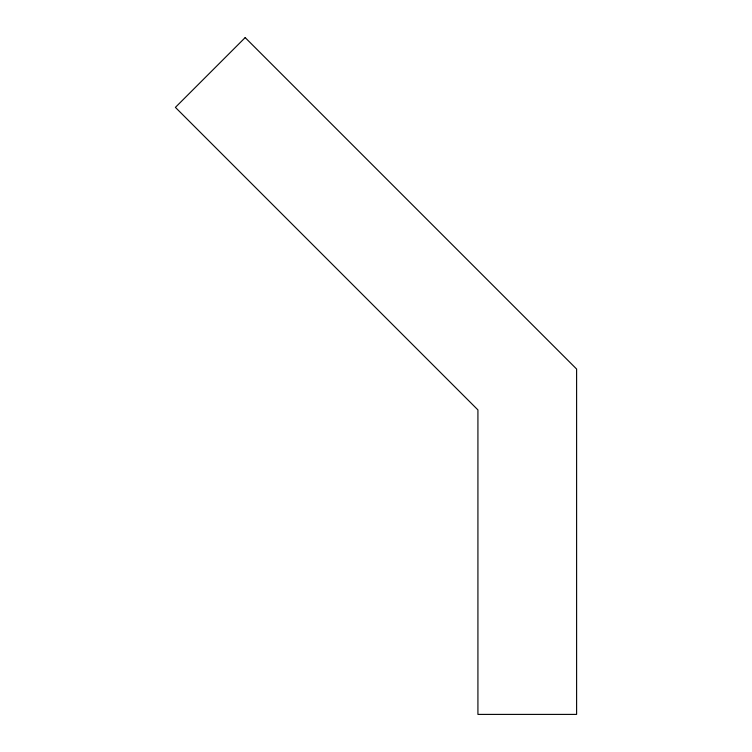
<?xml version="1.0" encoding="UTF-8"?>
<svg xmlns="http://www.w3.org/2000/svg" width="752" height="752" viewBox="0 0 752 752"><rect width="100%" height="100%" fill="white"/><g stroke="black" fill="none" stroke-linecap="round" stroke-linejoin="round"><path stroke-width="1.13" d="M245.171 37.6L175.395 107.376L477.924 409.906L477.924 714.4L576.605 714.4L576.605 369.035L245.171 37.6"/></g></svg>
